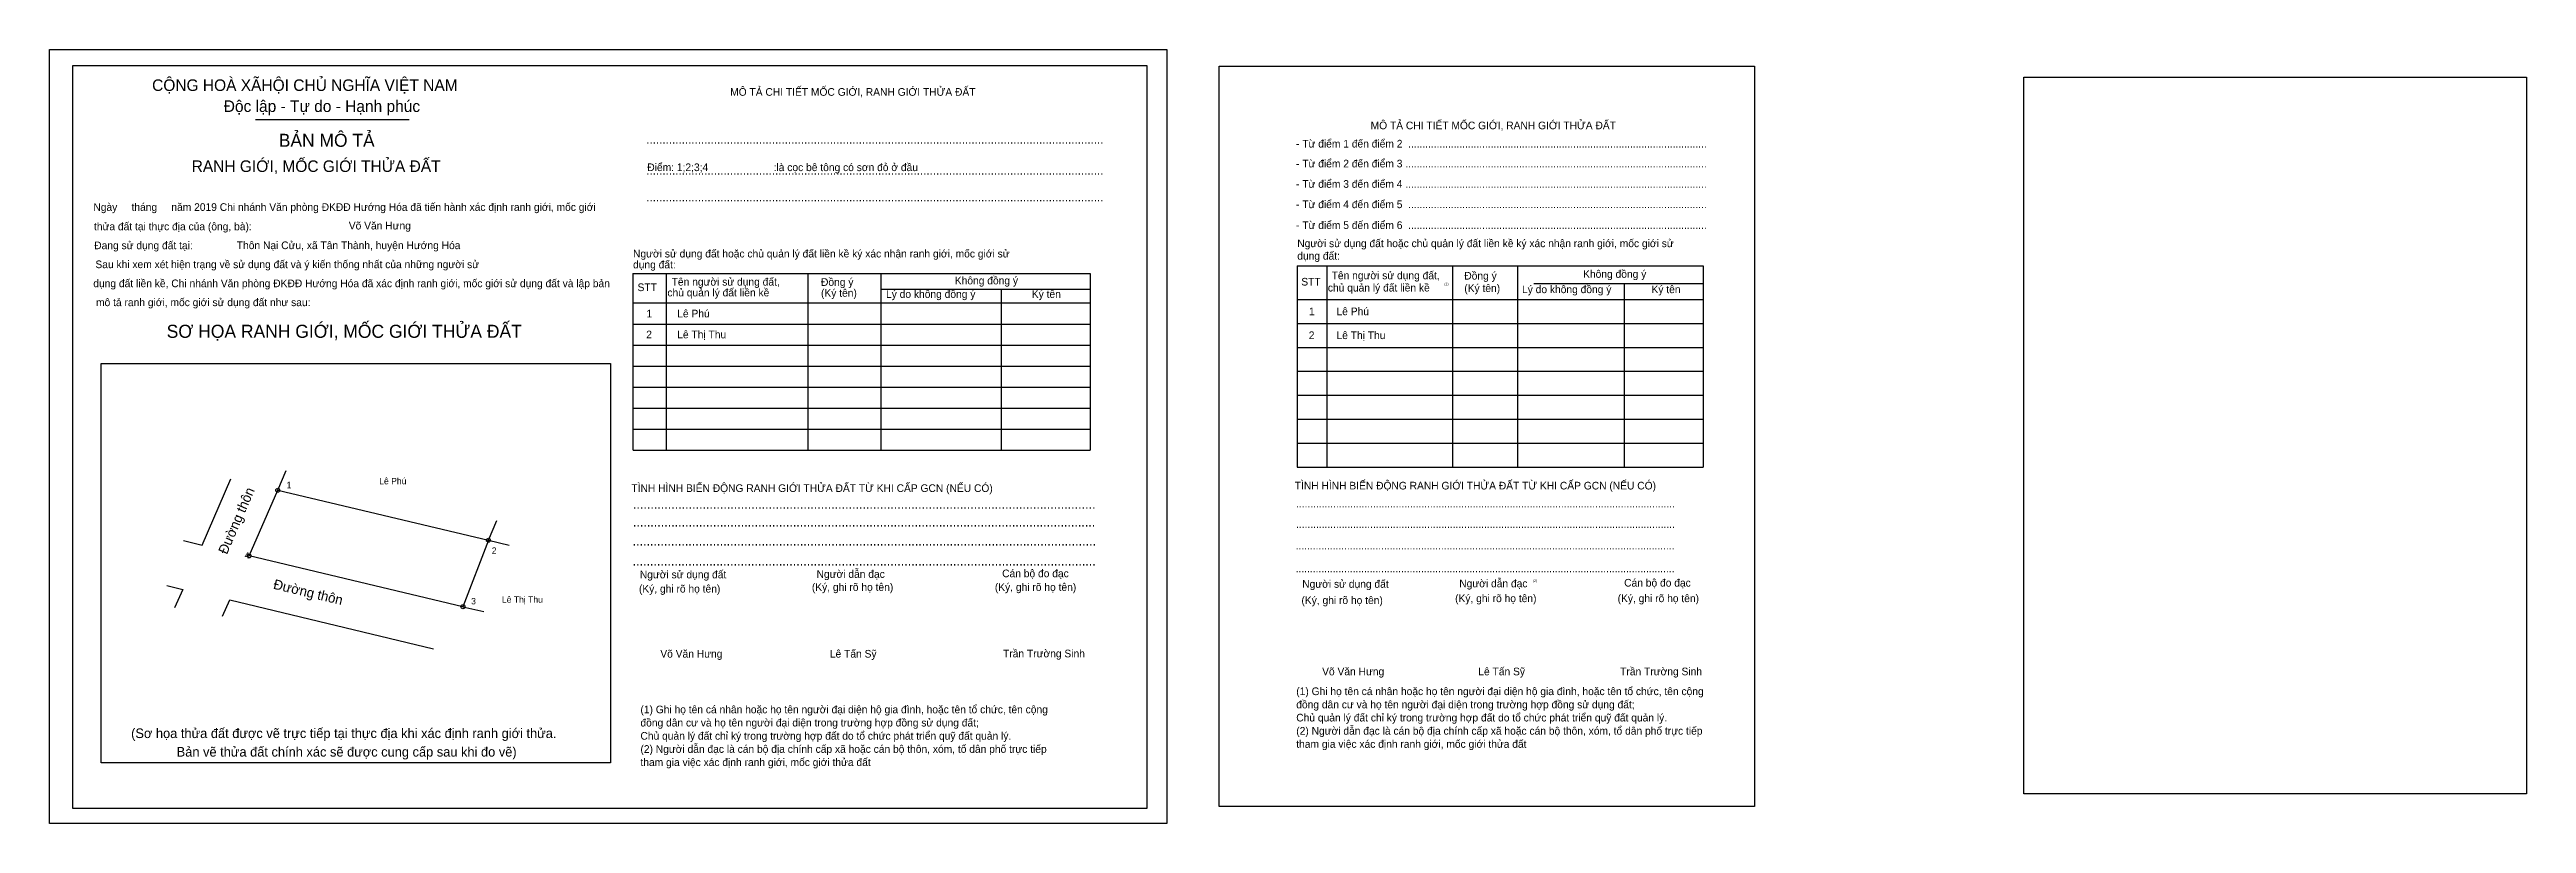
# Model space of a CAD drawing. Extents: x 129 to 540905, y 21 to 1835369.
# Drawn here: x 540590.1 to 540905.1, y 1835270.3 to 1835368.8 of the extents above.
import ezdxf

# ---------------------------------------------------------------- set-up
doc = ezdxf.new("R2010")
doc.units = 0
for name, color, linetype in [('bmtKhungInTrang1', 7, 'Continuous'), ('bmtKhungInTrang2', 7, 'Continuous'), ('bmtNoiDung', 7, 'Continuous'), ('bmtTemplate', 7, 'Continuous'), ('CanhThua', 7, 'Continuous'), ('Level 1', 7, 'Continuous'), ('Level 10', 7, 'Continuous'), ('Level 23', 7, 'Continuous'), ('MocDinhThua', 7, 'Continuous'), ('RauThua', 7, 'Continuous'), ('SoHieuDinhThua', 7, 'Continuous'), ('TenChuLanCan', 7, 'Continuous')]:
    doc.layers.add(name, color=color, linetype=linetype)

msp = doc.modelspace()

# ---------------------------------------------------------------- linework, layer by layer
at = {"layer": 'bmtKhungInTrang1'}
for points in [[(540590.06, 1835368.76), (540732.14, 1835368.76), (540732.14, 1835270.35), (540590.06, 1835270.35)], [(540593.01, 1835366.74), (540729.62, 1835366.74), (540729.62, 1835272.27), (540593.01, 1835272.27)]]:
    msp.add_lwpolyline(points, close=True, dxfattribs=at)
at = {"layer": 'bmtKhungInTrang2'}
msp.add_lwpolyline([(540738.82, 1835366.64), (540806.89, 1835366.64), (540806.89, 1835272.5), (540738.82, 1835272.5)], close=True, dxfattribs=at)
at = {"layer": 'bmtTemplate'}
for p, q in [((540616.27, 1835359.85), (540635.79, 1835359.85)), ((540668.47, 1835340.27), (540668.47, 1835317.81)), ((540686.49, 1835340.27), (540686.49, 1835317.81)), ((540695.77, 1835340.3), (540695.77, 1835317.81)), ((540722.38, 1835340.27), (540722.38, 1835317.81)), ((540752.48, 1835341.25), (540752.48, 1835315.66)), ((540768.49, 1835341.25), (540768.49, 1835315.66)), ((540776.73, 1835341.28), (540776.73, 1835315.66)), ((540800.37, 1835341.25), (540800.37, 1835315.66)), ((540664.27, 1835336.53), (540722.38, 1835336.53)), ((540695.77, 1835338.29), (540722.38, 1835338.29)), ((540748.74, 1835336.99), (540800.37, 1835336.99)), ((540778.81, 1835339), (540800.37, 1835339)), ((540664.27, 1835333.85), (540722.38, 1835333.85)), ((540748.74, 1835333.94), (540800.37, 1835333.94)), ((540664.27, 1835331.18), (540722.38, 1835331.18)), ((540748.74, 1835330.89), (540800.37, 1835330.89)), ((540664.27, 1835328.5), (540722.38, 1835328.5)), ((540748.74, 1835327.85), (540800.37, 1835327.85)), ((540664.27, 1835325.83), (540722.38, 1835325.83)), ((540748.74, 1835324.8), (540800.37, 1835324.8)), ((540664.27, 1835323.16), (540722.38, 1835323.16)), ((540748.74, 1835321.75), (540800.37, 1835321.75)), ((540664.27, 1835320.48), (540722.38, 1835320.48)), ((540664.27, 1835317.81), (540722.38, 1835317.81)), ((540748.74, 1835318.71), (540800.37, 1835318.71)), ((540748.74, 1835315.66), (540800.37, 1835315.66))]:
    msp.add_line(p, q, dxfattribs=at)
for points in [[(540593.01, 1835366.74), (540729.62, 1835366.74), (540729.62, 1835272.27), (540593.01, 1835272.27)], [(540841.14, 1835365.23), (540905.05, 1835365.23), (540905.05, 1835274.1), (540841.14, 1835274.1)], [(540596.62, 1835278.04), (540596.62, 1835328.84), (540661.39, 1835328.84), (540661.39, 1835278.04)]]:
    msp.add_lwpolyline(points, close=True, dxfattribs=at)
for points in [[(540664.23, 1835340.27), (540722.38, 1835340.27)], [(540664.23, 1835340.27), (540664.23, 1835317.81)], [(540748.71, 1835341.25), (540800.37, 1835341.25)], [(540748.71, 1835341.25), (540748.71, 1835315.66)], [(540711.07, 1835338.27), (540711.07, 1835317.81)], [(540790.32, 1835338.97), (540790.32, 1835315.66)]]:
    msp.add_lwpolyline(points, dxfattribs=at)
at = {"layer": 'CanhThua'}
for p, q in [((540615.45, 1835304.37), (540619.09, 1835312.72)), ((540619.09, 1835312.72), (540645.88, 1835306.36)), ((540645.88, 1835306.36), (540642.64, 1835297.91)), ((540642.64, 1835297.91), (540615.45, 1835304.37))]:
    msp.add_line(p, q, dxfattribs=at)
at = {"layer": 'Level 10'}
msp.add_lwpolyline([(540605, 1835300.61), (540607.01, 1835300.12), (540605.97, 1835297.77)], dxfattribs=at)
at = {"layer": 'Level 23'}
for points in [[(540607.08, 1835306.32), (540609.49, 1835305.72), (540613.13, 1835314.16)], [(540612.05, 1835296.69), (540612.98, 1835298.78), (540638.88, 1835292.57)]]:
    msp.add_lwpolyline(points, dxfattribs=at)
at = {"layer": 'MocDinhThua'}
for centre in [(540619.09, 1835312.72), (540645.88, 1835306.36), (540615.45, 1835304.37), (540642.64, 1835297.91)]:
    msp.add_circle(centre, 0.25, dxfattribs=at)
at = {"layer": 'RauThua'}
for p, q in [((540619.09, 1835312.72), (540620.17, 1835315.21)), ((540645.88, 1835306.36), (540646.95, 1835308.86)), ((540645.88, 1835306.36), (540648.53, 1835305.74)), ((540642.64, 1835297.91), (540645.29, 1835297.29))]:
    msp.add_line(p, q, dxfattribs=at)

# ---------------------------------------------------------------- texts
at = {"layer": 'bmtNoiDung'}
for s, height, p in [('Võ Văn Hưng', 0.9738, (540628.12, 1835345.88)), ('Thôn Nại Cửu, xã Tân Thành, huyện Hướng Hóa', 0.9738, (540613.88, 1835343.38)), ('1', 0.974, (540665.98, 1835334.7)), ('Lê Phú ', 0.974, (540669.89, 1835334.7)), ('1', 0.974, (540750.23, 1835334.98)), ('Lê Phú ', 0.974, (540753.73, 1835334.98)), ('2', 0.974, (540665.95, 1835332.04)), ('Lê Thị Thu ', 0.9738, (540669.89, 1835332.04)), ('2', 0.974, (540750.2, 1835331.94)), ('Lê Thị Thu ', 0.9738, (540753.73, 1835331.94)), ('Võ Văn Hưng', 0.9738, (540667.74, 1835291.44)), ('Lê Tấn Sỹ', 0.974, (540689.3, 1835291.44)), ('Trần Trường Sinh', 0.9738, (540711.32, 1835291.47)), ('Võ Văn Hưng', 0.9738, (540751.9, 1835289.19)), ('Lê Tấn Sỹ', 0.974, (540771.76, 1835289.19)), ('Trần Trường Sinh', 0.9738, (540789.8, 1835289.19))]:
    msp.add_text(s, height=height, dxfattribs=at).set_placement(p)
at = {"layer": 'bmtTemplate'}
for s, height, p in [('CỘNG HOÀ XÃHỘI CHỦ NGHĨA VIỆT NAM', 1.4731, (540603.11, 1835363.49)), ('Độc lập - Tự do - Hạnh phúc', 1.4731, (540612.22, 1835360.82)), ('MÔ TẢ CHI TIẾT MỐC GIỚI, RANH GIỚI THỬA ĐẤT', 0.9738, (540676.62, 1835362.88)), ('BẢN MÔ TẢ', 1.657, (540619.22, 1835356.39)), ('MÔ TẢ CHI TIẾT MỐC GIỚI, RANH GIỚI THỬA ĐẤT', 0.9735, (540758.07, 1835358.62)), ('..............................................................................................................................................', 1.10201, (540665.95, 1835356.77)), ('- Từ điểm 1 đến điểm 2  .........................................................................................................', 0.97348, (540748.58, 1835356.3)), ('RANH GIỚI, MỐC GIỚI THỬA ĐẤT', 1.4731, (540608.14, 1835353.19)), ('..............................................................................................................................................', 1.10201, (540665.95, 1835352.84)), ('Điểm: 1;2;3;4                       :là cọc bê tông có sơn đỏ ở đầu', 0.9738, (540666.08, 1835353.3)), ('- Từ điểm 2 đến điểm 3 ..........................................................................................................', 0.97348, (540748.58, 1835353.77)), ('- Từ điểm 3 đến điểm 4 ..........................................................................................................', 0.97348, (540748.58, 1835351.18)), ('Ngày     tháng     năm 2019 Chi nhánh Văn phòng ĐKĐĐ Hướng Hóa đã tiến hành xác định ranh giới, mốc giới ', 0.97385, (540595.64, 1835348.24)), ('..............................................................................................................................................', 1.10201, (540665.95, 1835349.45)), ('- Từ điểm 4 đến điểm 5  .........................................................................................................', 0.97348, (540748.58, 1835348.59)), ('thửa đất tại thực địa của (ông, bà):', 0.9738, (540595.72, 1835345.78)), ('- Từ điểm 5 đến điểm 6  .........................................................................................................', 0.97348, (540748.58, 1835345.94)), ('Đang sử dụng đất tại:', 0.9738, (540595.75, 1835343.37)), ('Người sử dụng đất hoặc chủ quản lý đất liền kề ký xác nhận ranh giới, mốc giới sử', 0.9738, (540664.27, 1835342.32)), ('dụng đất:', 0.973, (540748.74, 1835342.04)), ('Người sử dụng đất hoặc chủ quản lý đất liền kề ký xác nhận ranh giới, mốc giới sử', 0.9735, (540748.74, 1835343.63)), ('dụng đất liền kề, Chi nhánh Văn phòng ĐKĐĐ Hướng Hóa đã xác định ranh giới, mốc giới sử dụng đất và lập bản', 0.97385, (540595.63, 1835338.54)), ('Sau khi xem xét hiện trạng về sử dụng đất và ý kiến thống nhất của những người sử ', 0.9738, (540595.9, 1835340.96)), ('dụng đất:', 0.974, (540664.27, 1835340.93)), ('Tên người sử dụng đất,', 0.9738, (540669.18, 1835338.74)), ('Đồng ý', 0.974, (540688.17, 1835338.71)), ('Không đồng ý', 0.9738, (540705.19, 1835338.9)), ('STT', 0.973, (540749.25, 1835338.75)), ('Tên người sử dụng đất,', 0.9735, (540753.11, 1835339.55)), ('Đồng ý', 0.973, (540769.98, 1835339.51)), ('Không đồng ý', 0.9735, (540785.09, 1835339.73)), ('mô tả ranh giới, mốc giới sử dụng đất như sau:', 0.9738, (540595.98, 1835336.13)), ('STT', 0.974, (540664.84, 1835338.04)), ('chủ quản lý đất liền kề', 0.9738, (540668.64, 1835337.37)), ('(Ký tên)', 0.974, (540688.17, 1835337.32)), ('Lý do không đồng ý', 0.9738, (540696.44, 1835337.18)), ('Ký tên', 0.974, (540714.98, 1835337.18)), ('chủ quản lý đất liền kề', 0.9735, (540752.63, 1835337.99)), ('(1)', 0.325, (540767.43, 1835338.79)), ('(Ký tên)', 0.973, (540769.98, 1835337.93)), ('Lý do không đồng ý', 0.9735, (540777.32, 1835337.78)), ('Ký tên', 0.973, (540793.79, 1835337.78)), ('SƠ HỌA RANH GIỚI, MỐC GIỚI THỬA ĐẤT', 1.6624, (540604.96, 1835332.1)), ('TÌNH HÌNH BIẾN ĐỘNG RANH GIỚI THỬA ĐẤT TỪ KHI CẤP GCN (NẾU CÓ)', 0.9738, (540664.06, 1835312.5)), ('TÌNH HÌNH BIẾN ĐỘNG RANH GIỚI THỬA ĐẤT TỪ KHI CẤP GCN (NẾU CÓ)', 0.9735, (540748.42, 1835312.82)), ('.....................................................................................................................................', 1.19036, (540664.26, 1835310.38)), ('.....................................................................................................................................', 1.18974, (540664.26, 1835308.1)), ('.....................................................................................................................................', 0.97494, (540748.58, 1835310.53)), ('.....................................................................................................................................', 0.97494, (540748.58, 1835307.94)), ('.....................................................................................................................................', 1.19274, (540664.21, 1835305.69)), ('.....................................................................................................................................', 0.97494, (540748.53, 1835305.19)), ('.....................................................................................................................................', 1.19212, (540664.21, 1835303.15)), ('Người sử dụng đất', 0.9738, (540665.13, 1835301.52)), ('Người dẫn đạc', 0.9738, (540687.61, 1835301.58)), ('Cán bộ đo đạc', 0.9738, (540711.21, 1835301.66)), ('.....................................................................................................................................', 0.97494, (540748.53, 1835302.3)), ('(Ký, ghi rõ họ tên)', 0.9738, (540665.02, 1835299.71)), ('(Ký, ghi rõ họ tên)', 0.9738, (540687.01, 1835299.92)), ('(Ký, ghi rõ họ tên)', 0.9738, (540710.28, 1835299.92)), ('(Ký, ghi rõ họ tên)', 0.9735, (540749.27, 1835298.25)), ('Người sử dụng đất', 0.9735, (540749.37, 1835300.32)), ('(Ký, ghi rõ họ tên)', 0.9735, (540768.81, 1835298.49)), ('Người dẫn đạc', 0.9735, (540769.34, 1835300.38)), ('(2)', 0.325, (540778.69, 1835301.05)), ('(Ký, ghi rõ họ tên)', 0.9735, (540789.48, 1835298.49)), ('Cán bộ đo đạc', 0.9735, (540790.31, 1835300.47)), ('đồng dân cư và họ tên người đại diện trong trường hợp đồng sử dụng đất;', 0.9735, (540748.61, 1835284.99)), ('(1) Ghi họ tên cá nhân hoặc họ tên người đại diện hộ gia đình, hoặc tên tổ chức, tên cộng', 0.9735, (540748.61, 1835286.67)), ('đồng dân cư và họ tên người đại diện trong trường hợp đồng sử dụng đất;', 0.9735, (540665.21, 1835282.68)), ('(1) Ghi họ tên cá nhân hoặc họ tên người đại diện hộ gia đình, hoặc tên tổ chức, tên cộng', 0.9735, (540665.21, 1835284.36)), ('Chủ quản lý đất chỉ ký trong trường hợp đất do tổ chức phát triển quỹ đất quản lý.', 0.9735, (540748.61, 1835283.32)), ('(2) Người dẫn đạc là cán bộ địa chính cấp xã hoặc cán bộ thôn, xóm, tổ dân phố trực tiếp', 0.9735, (540748.61, 1835281.64)), ('(Sơ họa thửa đất được vẽ trực tiếp tại thực địa khi xác định ranh giới thửa.', 1.2196, (540600.44, 1835281.21)), ('Bản vẽ thửa đất chính xác sẽ được cung cấp sau khi đo vẽ)', 1.2196, (540606.23, 1835278.85)), ('Chủ quản lý đất chỉ ký trong trường hợp đất do tổ chức phát triển quỹ đất quản lý.', 0.9735, (540665.21, 1835281)), ('(2) Người dẫn đạc là cán bộ địa chính cấp xã hoặc cán bộ thôn, xóm, tổ dân phố trực tiếp', 0.9735, (540665.21, 1835279.33)), ('tham gia việc xác định ranh giới, mốc giới thửa đất', 0.9735, (540748.61, 1835279.97)), ('tham gia việc xác định ranh giới, mốc giới thửa đất', 0.9735, (540665.21, 1835277.65))]:
    msp.add_text(s, height=height, dxfattribs=at).set_placement(p)
at = {"layer": 'Level 1'}
for rotation, p in [(66.6631, (540612.62, 1835304.48)), (346.5156, (540618.44, 1835300.21))]:
    msp.add_text('Đường thôn', height=1.25, rotation=rotation, dxfattribs=at).set_placement(p)
at = {"layer": 'SoHieuDinhThua'}
for s, p in [('1', (540620.22, 1835312.98)), ('4', (540614.87, 1835304.03)), ('2', (540646.3, 1835304.63)), ('3', (540643.68, 1835298.21))]:
    msp.add_text(s, height=0.816, dxfattribs=at).set_placement(p)
at = {"layer": 'TenChuLanCan'}
for s, p in [('Lê Phú', (540631.99, 1835313.48)), ('Lê Thị Thu', (540647.59, 1835298.41))]:
    msp.add_text(s, height=0.816, dxfattribs=at).set_placement(p)

doc.saveas('drawing.dxf')
